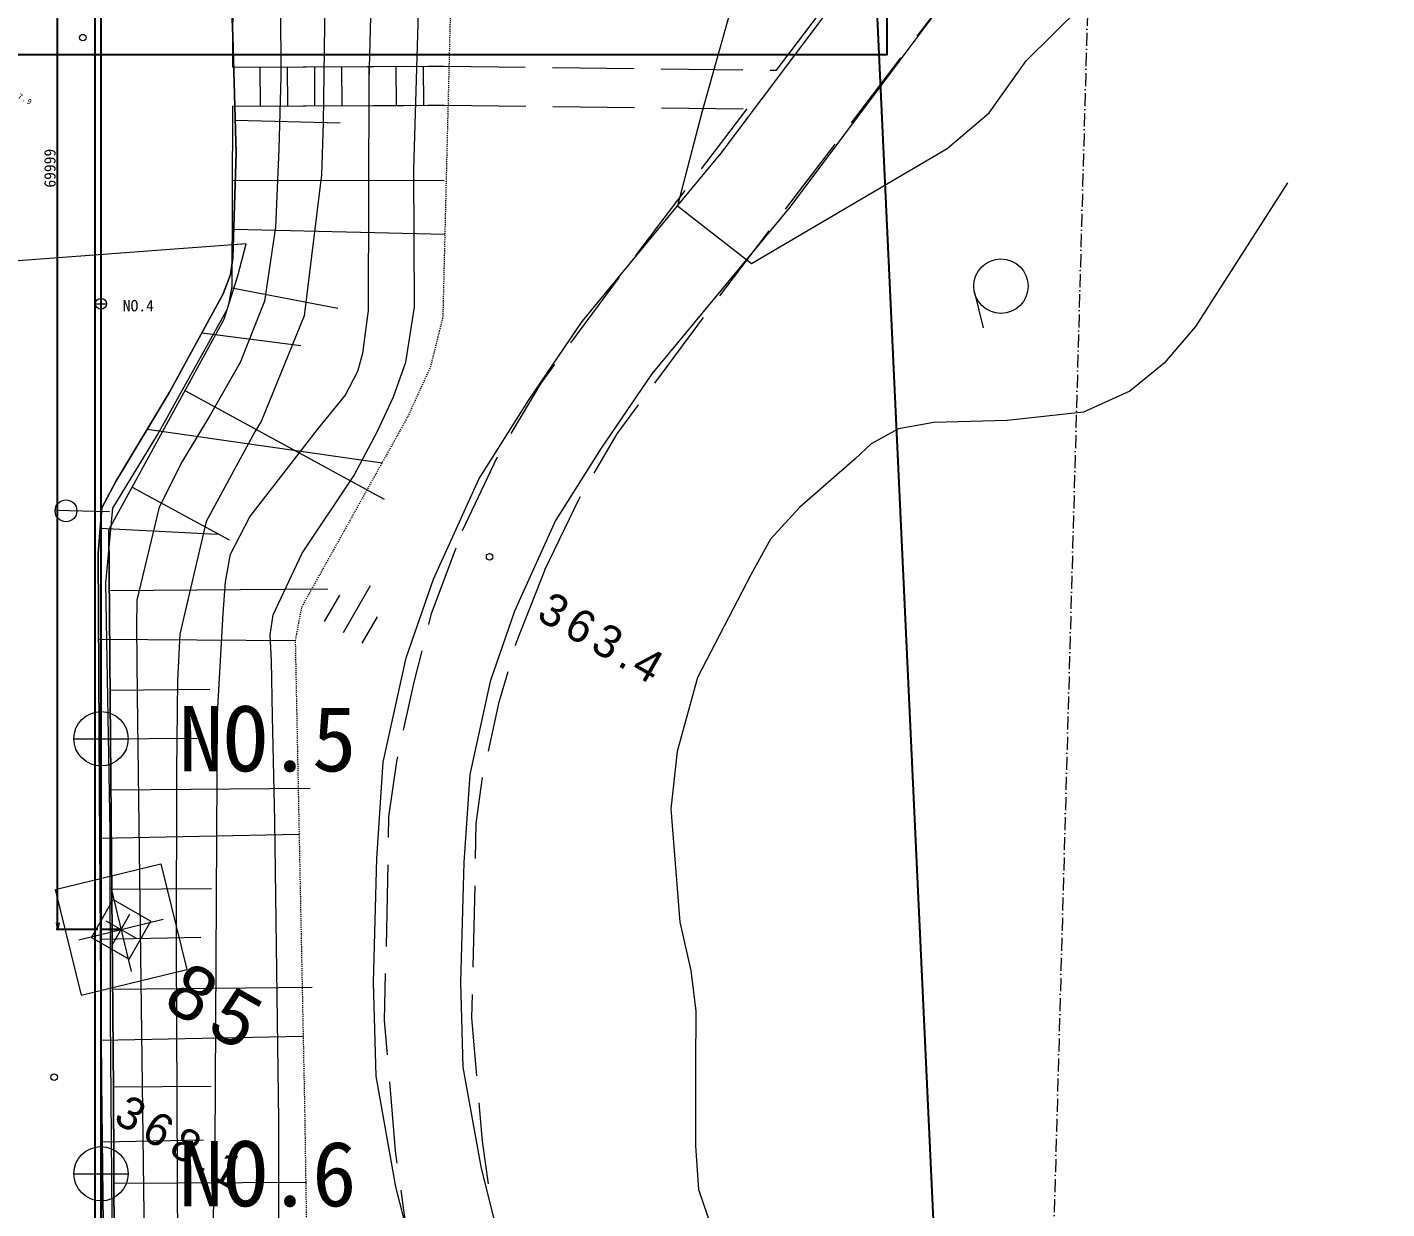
# Model space of a CAD drawing. Header units: millimetres. Extents: x 432273 to 1023813, y -32657 to 705940.
# Drawn here: x 761092 to 823594, y 322188 to 376520 of the extents above; entities that cross this region are included whole.
import ezdxf

# ---------------------------------------------------------------- set-up
doc = ezdxf.new("R2010")
doc.units = ezdxf.units.MM
doc.header["$LTSCALE"] = 100
doc.header["$PDSIZE"] = 300
for name, pattern in [('561019', [1, 0.5, -0.5]), ('56301', [0.5, 0.25, -0.25]), ('SXF_一点短鎖線', [9.25, 6, -1.5, 0.25, -1.5])]:
    doc.linetypes.add(name, pattern=pattern)
doc.layers.get('Defpoints').update_dxf_attribs({"color": 153})
for name, color, linetype, lineweight in [('1103000', 8, 'Continuous', 18), ('D-BGD', 7, 'Continuous', 13), ('D-BMK', 2, 'SXF_一点短鎖線', 13), ('D-BMK-HTXT', 7, 'Continuous', 13), ('D-BYP-STR2', 6, 'Continuous', 25), ('●予備設計_LP横断', 7, 'Continuous', 13)]:
    doc.layers.add(name, color=color, linetype=linetype, lineweight=lineweight)
doc.layers.add('D-WORK2', color=11, linetype='Continuous', plot=False)
doc.styles.add('MS UI Gothic', font='MS UI Gothic.ttf')
doc.styles.add('MS ゴシック', font='MS Gothic.ttf')
doc.styles.add('Style-WORKING', font='WORKING.shx')
doc.styles.add('YOKO_GOTHIC', font='MS Gothic.ttf')
doc.styles.add('ＭＳ ゴシック', font='MS Gothic.ttf')
doc.dimstyles.new('S150', dxfattribs={"dimscale": 150, "dimtxt": 3.5, "dimasz": 2, "dimexe": 0.5, "dimexo": 1, "dimgap": 0.6, "dimtad": 1, "dimdec": 0, "dimdsep": 46, "dimtxsty": 'YOKO_GOTHIC', "dimblk": 'OPEN', "dimcen": 2.5, "dimclrd": 256, "dimclre": 256, "dimclrt": 256, "dimadec": 0, "dimazin": 0, "dimtfac": 1, "dimtdec": 0, "dimtix": 1, "dimtmove": 2, "dimatfit": 3, "dimldrblk": 'OPEN', "dimfxl": 1, "dimlwd": -1, "dimlwe": -1, "dimarcsym": 0})

# ---------------------------------------------------------------- blocks, each defined once
blk = doc.blocks.new('M2244_1')
at = {"layer": '1103000', "linetype": 'Continuous', "lineweight": 15}
blk.add_line((0, 0), (2.499811970053997, 0.0003381547867320478), dxfattribs=at)
blk.add_circle((2.000318839061947, -0.001165703375590965), 0.5000000000000004, dxfattribs=at)
blk = doc.blocks.new('M7312')
at = {"layer": '●予備設計_LP横断', "linetype": 'Continuous', "lineweight": 20}
blk.add_circle((0, -0.001000000003841706), 0.15, dxfattribs=at)
blk = doc.blocks.new('M5255')
at = {"layer": '●予備設計_LP横断', "linetype": 'Continuous', "lineweight": 15}
for p, q in [((-1, -1), (-1, 1)), ((-1, 1), (1, 1)), ((0, -0.8000000000029104), (0, 0.7999999999883585)), ((1, -1), (1, 1)), ((-0.8000000000010914, 0), (0.7999999999992724, 0)), ((-1, -1), (1, -1))]:
    blk.add_line(p, q, dxfattribs=at)
blk = doc.blocks.new('M6334')
at = {"layer": '●予備設計_LP横断', "linetype": 'Continuous', "lineweight": 9}
for p, q in [((0, -1.25), (0, 1.25)), ((-1, -1.25), (-1, 0.1499999999941792)), ((1, -1.25), (1, 0.1499999999941792))]:
    blk.add_line(p, q, dxfattribs=at)
blk = doc.blocks.new('21311212131313131')
at = {"layer": 'D-BGD', "linetype": 'Continuous'}
for p, q in [((2667757.531742847, -1185907.799618804), (2669368.405451508, -1185480.887924698)), ((2656021.885481173, -1188785.982211588, 363617.9803466835), (2652988.369461605, -1186580.384098068, 363593.9803479806)), ((2660065.376215954, -1191726.884279926, 363648.9803450079), (2657031.860196357, -1189521.286166406, 363625.980346251)), ((2664108.866950706, -1194667.786348253, 363680.9803432783), (2661075.831123079, -1192461.311071364, 363656.9803445755)), ((2657723.724995963, -1195217.177627821, 363649.9803449539), (2654692.046523652, -1193010.305379487, 363625.980346251)), ((2657726.377532226, -1195518.459811565, 363649.9803449539), (2657723.724995963, -1195217.177627821, 363649.9803449539)), ((2668152.357685472, -1197608.688416591, 363712.9803415488), (2665119.321857831, -1195402.213139694, 363688.980342846)), ((2657768.383836146, -1200518.863072035, 363646.980345116), (2657736.200430537, -1196768.759112403, 363648.9803450079)), ((2662330.912293347, -1198571.551741739, 363683.9803431162), (2659531.772032967, -1196537.581115461, 363659.9803444134)), ((2659564.961738321, -1200464.941905606, 363653.9803447376), (2659532.778332727, -1196714.837945974, 363659.9803444134)), ((2672221.842874457, -1200512.519092607, 363719.9803411704), (2669165.130331797, -1198340.963909837, 363719.9803411704)), ((2666376.24057537, -1201511.179675252, 363718.9803412244), (2663342.244363846, -1199306.458725116, 363692.9803426297)), ((2657809.993168649, -1205517.908977187, 363642.9803453322), (2657778.686926414, -1201768.285209497, 363645.9803451701)), ((2659606.571070811, -1205463.987810765, 363646.980345116), (2659575.26482859, -1201714.364043068, 363652.9803447917)), ((2670450.444463252, -1204408.473236183, 363719.9803411704), (2667393.731920592, -1202236.918053413, 363719.9803411704)), ((2657851.99947257, -1210518.31223766, 363639.9803454943), (2657820.693230349, -1206768.688469967, 363641.9803453863)), ((2659648.577374746, -1210464.391071231, 363639.9803454943), (2659617.271132525, -1206714.767303538, 363644.9803452241)), ((2679189.271187807, -1209214.093563105, 363719.9803411704), (2675772.702613428, -1207668.647460328, 363680.9803432783)), ((2695507.727822876, -1208302.053994967, 363855.9803338197), (2699256.878094825, -1208319.510192638, 363956.9803283607)), ((2658108.548297013, -1220212.278017216, 368399.9800882195), (2657851.99947257, -1210518.31223766, 363639.9803454943)), ((2657871.250199945, -1211239.094696723, 363993.9803263609), (2657851.99947257, -1210518.31223766, 363639.9803454943)), ((2659904.293994162, -1220180.702037758, 368409.980087679), (2659648.577374746, -1210464.391071231, 363639.9803454943)), ((2659668.353252423, -1211207.121745827, 364003.9803258204), (2659648.577374746, -1210464.391071231, 363639.9803454943)), ((2663294.67870572, -1220110.060233599), (2663119.571200416, -1210392.276167781)), ((2665550.708410906, -1220016.420772146), (2665587.20787121, -1210308.942791854)), ((2657877.129204736, -1211465.760600082, 364104.9803203614), (2659673.457445392, -1211418.54298975, 364107.9803201993)), ((2657989.700762764, -1215725.007679308, 366196.9802072902), (2657900.664354926, -1212359.89426471, 364543.9802966337)), ((2659786.323623285, -1215693.911891793, 366206.9802067497), (2659697.767407391, -1212327.921313818, 364554.9802960392)), ((2657910.2576739, -1212715.137779191, 364718.9802871751), (2659706.585914571, -1212667.920168858, 364721.9802870129)), ((2673012.347997957, -1222100.962765127), (2677819.002360503, -1212841.704583514)), ((2674830.058708214, -1223799.468454143), (2676145.505513374, -1212972.976076575)), ((2657943.386143064, -1213964.514958296, 365331.9802540428), (2659739.714383734, -1213917.297347956, 365334.9802538807)), ((2657976.514612242, -1215213.892137405, 365945.9802208566), (2659771.96568954, -1215166.19433513, 365947.9802207485)), ((2660542.942951741, -1220050.735035628), (2660563.81777079, -1215226.769070391)), ((2668255.69283468, -1220044.210773651), (2669086.788362886, -1215152.40358596)), ((2682274.734113734, -1225381.678084226), (2681990.779910169, -1215342.098456278)), ((2691436.385120372, -1225118.729892316), (2691168.635009065, -1215965.850519459)), ((2700598.036127024, -1224855.781700406), (2700326.316301323, -1215689.328774361)), ((2702957.363937601, -1225326.151866762), (2702578.658551648, -1216052.863398936)), ((2709521.829505747, -1224610.826359573), (2709295.890531755, -1215777.245933756)), ((2658009.162889478, -1216464.146479893, 366558.9801877243), (2659805.491130149, -1216416.928869554, 366561.9801875622)), ((2658108.548297013, -1220212.278017216, 368399.9800882195), (2658019.511889176, -1216847.164602614, 366747.980177509)), ((2659904.293994162, -1220180.702037758, 368409.980087679), (2659815.257586325, -1216815.58862316, 366757.9801769685)), ((2670350.102679064, -1221384.897090557), (2670840.507034815, -1216823.061255072)), ((2684526.995203351, -1225831.186152743), (2684403.415391537, -1216795.109528727)), ((2693679.822904122, -1225580.177748786), (2693306.207820674, -1216431.534573135)), ((2658042.291358656, -1217713.523659002, 367172.980154538), (2659838.222627896, -1217664.948693351, 367174.9801544299)), ((2658075.419827835, -1218962.900838104, 367785.9801214057), (2659871.35109706, -1218914.325872449, 367787.9801212976)), ((2677503.615805433, -1224434.246012514), (2679841.700972223, -1219934.206571257)), ((2679422.15380175, -1225864.800695047), (2679588.747298342, -1220476.256698692)), ((2696010.423847101, -1224989.240653557), (2695885.736527741, -1220406.430293037)), ((2705096.267659047, -1224718.993927154), (2704968.251519579, -1220225.564314527)), ((2707627.799041789, -1225185.22095159), (2707447.741877445, -1220527.604176432)), ((2686857.544474236, -1225256.99076487), (2686719.283601696, -1220678.150118731)), ((2689103.407424591, -1225705.622512729), (2688979.110329917, -1221159.502000852)), ((2698318.593420863, -1225453.164807779), (2698130.513303512, -1220847.681896907)), ((2694791.490058128, -1222750.977997845, 368267.980095354), (2699623.317241208, -1221467.528204887, 368267.980095354)), ((2700906.767034166, -1226299.355387962, 368267.980095354), (2699623.317241208, -1221467.528204887, 368267.980095354)), ((2696074.939851086, -1227582.805180928, 368267.980095354), (2694791.490058128, -1222750.977997845, 368267.980095354)), ((2698362.938722978, -1226458.361113981, 368267.980095354), (2697335.31836933, -1222591.972271837, 368267.980095354)), ((2695915.934125083, -1225038.976869733, 368267.980095354), (2699782.322967226, -1224011.356516081, 368267.980095354)), ((2696074.939851086, -1227582.805180928, 368267.980095354), (2700906.767034166, -1226299.355387962, 368267.980095354))]:
    blk.add_line(p, q, dxfattribs=at)
at = {"layer": 'D-BGD', "linetype": 'Continuous', "flags": 128}
for points in [[(2715272.205449476, -1210031.200199948), (2709419.922555459, -1211641.824285721), (2704355.37732704, -1212661.070940985), (2700051.203604757, -1212874.452198089), (2694346.542418159, -1212828.471463009), (2689914.505630771, -1212629.844205074), (2685097.192283282, -1211673.083783333), (2681445.822284877, -1210496.155347209), (2676812.911247346, -1208517.40584945), (2673146.757643894, -1206307.489838532), (2669466.190628534, -1203919.817674099), (2664061.69720994, -1199635.331853588), (2661592.209677465, -1197678.081932495), (2651374.308523426, -1190349.283469298)], [(2653705.217602345, -1187099.357756798), (2664002.04432935, -1194483.903443443), (2666448.495083555, -1196422.84198137), (2671802.132157316, -1200666.946720537), (2675269.023321437, -1202915.984027885), (2678639.278246555, -1204947.953532028), (2682847.962656135, -1206745.767281117), (2686103.11786148, -1207794.715957074), (2690397.124338944, -1208647.404821617), (2694452.968042351, -1208829.336324447), (2699967.925670129, -1208874.069709524), (2703858.739260739, -1208680.64798711), (2708493.14346684, -1207747.416912506), (2714134.242343573, -1206195.608688946), (2718217.966824008, -1204895.932812982), (2721204.420184012, -1203426.504308106), (2725552.69119757, -1200466.970357968), (2727695.428174146, -1198460.4175135), (2731546.441292563, -1194853.593432339), (2736887.137995727, -1189591.814584055), (2740061.931807693, -1186141.500558446), (2742650.599692044, -1182122.9310226), (2749749.075330924, -1171744.741415814), (2753896.81931338, -1165157.273138446)], [(2820566.139471485, -1217153.366317839), (2803348.384713047, -1217446.552303597), (2792758.99200297, -1217737.328679782), (2791498.411621908, -1217999.171998911), (2790206.376756995, -1218528.805548636), (2786048.114454836, -1223223.752233585), (2772080.7636729, -1223443.768234142), (2753900.867827661, -1223976.348085455), (2739722.942356752, -1224431.079423424), (2724478.18342976, -1224643.79785345), (2704880.495994305, -1225273.495099722), (2691570.549031487, -1225637.931215354), (2680590.077287273, -1225939.203901163), (2679051.11471068, -1225841.16344627), (2678491.710224624, -1225805.113661142), (2677261.600982477, -1225188.707911865), (2673112.29105996, -1222818.037606165), (2668527.397301445, -1220439.200213864), (2667643.198442595, -1220123.882464991), (2666873.742502818, -1220032.12467608), (2662058.726812379, -1219974.972298598), (2656686.946737248, -1220243.467545035), (2651396.909297304, -1220552.151604555)], [(2633919.130638467, -1227070.105005669), (2636920.272905601, -1226852.499597942), (2637865.901894354, -1226659.928273459), (2639095.344408518, -1226092.60922196), (2640534.439489922, -1225267.2692622), (2641907.235560042, -1224479.737244398), (2646882.972051405, -1221723.47657619), (2649373.480877208, -1220785.136540321), (2650264.002579226, -1220618.259311497), (2651396.909297304, -1220552.151604555), (2656686.946737248, -1220243.467545035), (2662058.726812379, -1219974.972298598), (2666873.742502818, -1220032.12467608), (2667643.198442595, -1220123.882464991), (2668527.397301445, -1220439.200213864), (2673112.29105996, -1222818.037606165), (2677261.600982477, -1225188.707911865), (2678491.710224624, -1225805.113661142), (2679051.11471068, -1225841.16344627), (2680590.077287273, -1225939.203901163)], [(2680590.077287273, -1225939.203901163), (2691570.549031487, -1225637.931215354), (2704880.495994305, -1225273.495099722), (2724478.18342976, -1224643.79785345), (2739722.942356752, -1224431.079423424), (2753900.867827661, -1223976.348085455), (2772080.7636729, -1223443.768234142), (2786048.114454836, -1223223.752233585), (2803466.552139797, -1222745.157631686), (2820671.776949455, -1222451.952514858), (2831012.699209931, -1222215.570622789)]]:
    blk.add_lwpolyline(points, dxfattribs=at)
for points, elevation in [([(2662413.475488828, -1171625.201899338), (2669108.29631903, -1175714.29072191), (2670825.618645229, -1177127.532913913), (2672144.570099, -1178674.963886753), (2673143.668762038, -1180783.760290597), (2673613.739392919, -1184287.923707273), (2673772.775733802, -1187648.036237987), (2674096.880436776, -1189267.611752317), (2674812.868636593, -1190506.618885609), (2675524.423188603, -1191251.842345214), (2677810.817935538, -1193739.301656891), (2679286.152217104, -1195053.131682328), (2680942.294068499, -1195922.144219602), (2685719.330607687, -1198272.783247437), (2689135.510815425, -1199131.713656122), (2691781.136951889, -1199363.607130845), (2696989.680460637, -1198851.844923796), (2699195.729128059, -1198293.598815701), (2701063.34291396, -1198026.616865058), (2703570.830643806, -1197990.221743725), (2707241.98989939, -1197914.821063471), (2709258.868769526, -1197737.532654122), (2713440.481620201, -1196200.73474237)], 362999.9803800859), ([(2654684.043988761, -1197310.709309356), (2659738.743383475, -1198610.610876645), (2664061.69720994, -1199635.331853588), (2666634.8870383, -1196188.568573744), (2661155.448255141, -1187307.461612872), (2659480.367512304, -1185408.886933846), (2657051.519333927, -1183754.333945036), (2653204.033955033, -1180032.642641116)], 362999.9803800859), ([(2717363.320889657, -1216848.785602332), (2706481.743815441, -1217090.193082861), (2692713.842959896, -1217566.460357486), (2687904.898542523, -1217766.860173675), (2685366.512087477, -1217863.862788618), (2684167.17817928, -1217947.187577309), (2683244.686405368, -1217830.934260755), (2680383.336422158, -1216554.094328614), (2676775.727973324, -1214262.224283172), (2674697.907763613, -1213215.95109174), (2673113.982190424, -1212510.73661825), (2671503.768500674, -1211982.657492613), (2668970.142830327, -1211627.391036297), (2662642.250849253, -1211793.149126147), (2654361.868761383, -1211729.109554841)], 363999.9803260367), ([(2715487.843261106, -1220018.560389037), (2707695.905342358, -1219997.325813504), (2687828.485862469, -1220299.235621446), (2683233.4191269, -1220140.184024637), (2681767.613123793, -1220060.531477215), (2680499.135399804, -1219849.495733816), (2678755.725836566, -1219004.53201324), (2674683.403496779, -1215972.60391804), (2673095.812391387, -1214740.965153777), (2671961.710928918, -1214178.25768132), (2671121.338673027, -1213959.894703598), (2669154.231408667, -1213738.055602279), (2658609.765341637, -1213928.022279388), (2652676.415132341, -1213906.193670105)], 364999.9802719873), ([(2654970.049105488, -1216043.064076772), (2660573.228132795, -1216014.109041868), (2662964.905426958, -1216035.159035026), (2669466.307407323, -1216701.991602081), (2674369.536856446, -1218572.214848726), (2674845.798308686, -1218858.018970026), (2679023.624170265, -1221003.751871835), (2684219.090589158, -1222104.825275912), (2686360.342044444, -1222168.908886677), (2690498.413356142, -1222125.665759002), (2698702.269873224, -1221973.386511607), (2712591.059530155, -1221615.740038684), (2736268.514172984, -1220657.79330995), (2742106.873422202, -1220430.393690866), (2745950.423499477, -1220352.462914541), (2750745.904368968, -1220345.339400104), (2757031.763293514, -1220214.712803735), (2765301.245404119, -1219838.430709065), (2778675.024414034, -1219117.90548153)], 365999.9802179378), ([(2797589.990811099, -1217100.967187236), (2789691.95917333, -1217777.498381096), (2788233.773115802, -1218875.116739884), (2787290.60822513, -1219962.827071244), (2785985.629230339, -1221861.400812088), (2784897.043657083, -1222275.542458204), (2782816.848321386, -1222314.42558338), (2758125.580300406, -1223012.642999411), (2729586.756140654, -1224112.649092906), (2701876.475441614, -1224919.505650777), (2693371.823628926, -1225121.445547563), (2681951.882512364, -1225554.928853217), (2678498.698831815, -1225305.042533865), (2675076.807011385, -1223325.74779078), (2669253.249514977, -1220235.758569452), (2667695.672324127, -1219784.376236769), (2666216.649562079, -1219422.739099937), (2667297.476568331, -1230728.504533515), (2694173.450545878, -1230069.137693441), (2715993.106640971, -1229378.9859893), (2724951.051040702, -1229034.162202197)], 367999.9801098392), ([(2655216.025050928, -1218078.164413375), (2658491.988248072, -1217991.625578149), (2661834.667516521, -1218012.291985833), (2665415.947658732, -1218103.155376012), (2668829.666640985, -1218535.504112921), (2671667.658441273, -1219586.369733002), (2674096.293305249, -1220910.194823569), (2676285.847103526, -1222164.700095017), (2678404.823206389, -1223175.361601027), (2682695.750525248, -1224110.727657359), (2683892.818348793, -1224100.264822286), (2687089.068726304, -1224003.149329491), (2778899.101883443, -1220911.870067127)], 366999.9801638886)]:
    blk.add_lwpolyline(points, dxfattribs=dict(at, elevation=elevation))
at = {"layer": 'D-BGD', "linetype": '561019', "flags": 128}
blk.add_lwpolyline([(2441034.373868047, -1231115.285234542), (2441014.949045949, -1230194.900757994), (2441009.83815677, -1229935.594237553), (2440973.799836118, -1228187.567375922), (2440932.650626287, -1226180.233993849), (2440890.624253081, -1224172.420419838), (2440849.475043247, -1222165.087037772), (2440838.036523282, -1221607.046603217), (2465396.922702251, -1220738.315132439), (2502568.193826721, -1220258.754285651), (2502893.261773269, -1220254.302464299), (2505968.970581312, -1220281.584426411), (2533646.674759143, -1220529.670355051), (2555247.332714492, -1219423.220931879), (2574682.377604442, -1218318.014090452), (2575877.99815596, -1218262.297469019), (2607350.031770001, -1216798.053331208), (2630746.010721625, -1217401.774032836), (2633752.102218125, -1217183.457902756), (2635812.955952235, -1216221.955782325), (2646480.156940518, -1210237.101573315), (2669388.815675349, -1210323.236579938), (2671678.463662724, -1210836.790373302), (2674039.247976775, -1211855.562530217), (2682867.646760005, -1216539.212189222), (2684403.415391537, -1216795.109528727), (2705862.141235656, -1215918.771530518), (2722323.858643875, -1215317.726075187), (2764230.811430587, -1214009.398858791), (2772988.600920224, -1213295.074066445), (2774605.87208774, -1213068.891214722), (2777265.553871509, -1211517.479024378), (2787744.480392999, -1204699.931806889), (2789344.356553968, -1203582.976634108), (2800889.12269883, -1201996.84612872), (2810456.450759707, -1200682.557844181), (2827286.258248264, -1199498.672238044), (2831012.699209931, -1199215.442688724)], dxfattribs=at)
at = {"layer": 'D-BGD', "linetype": 'Continuous', "extrusion": (0.0609869511938697, 0.08586958441666315, 0.9944380354030039), "elevation": 421580.1956214003}
blk.add_lwpolyline([(-2878788.695362277, -527323.1147947407), (-2876700.879550861, -527095.2449616378), (-2875051.665281603, -527095.2449616326)], dxfattribs=at)
at = {"layer": 'D-BGD', "linetype": 'Continuous', "extrusion": (-0.1038466302156523, -0.2026440985313737, 0.9737305822060127), "elevation": 320024.8803195633}
blk.add_lwpolyline([(2935610.385747155, 228815.2485311439), (2931984.363189069, 228639.5812785696), (2931864.435245807, 228643.9729598814)], dxfattribs=at)
at = {"layer": 'D-BGD', "linetype": 'Continuous', "extrusion": (0.05660421231237365, 0.07972946122100295, 0.995208106961506), "elevation": 417108.9155316033}
blk.add_lwpolyline([(-2879700.47863892, -525858.8161887745), (-2877024.465387048, -525572.4575101205), (-2875966.292490515, -525572.4575101172)], dxfattribs=at)
at = {"layer": 'D-BGD', "linetype": 'Continuous', "extrusion": (-0.1054688174553099, -0.206220205097543, 0.9728049935902396), "elevation": 319649.8557197138}
blk.add_lwpolyline([(2935730.642413536, 227794.3015597485), (2939293.858219781, 228226.0326397312), (2939450.86487621, 228260.5711261449)], dxfattribs=at)
at = {"layer": 'D-BGD', "linetype": 'Continuous', "extrusion": (0.146461568589551, 0.6858587618141812, 0.7128441398854358), "elevation": -175088.7748656335}
blk.add_lwpolyline([(-2878493.300998979, 696830.6246961553), (-2880004.92403711, 696941.8431400441), (-2882238.831720667, 696896.2150605035)], dxfattribs=at)
at = {"layer": 'D-BGD', "linetype": 'Continuous', "extrusion": (0.02091039098180675, -0.03757343400600092, 0.9990750685539024), "elevation": 465581.3271713179}
blk.add_lwpolyline([(1776657.830162991, -2353267.76061381), (1778277.509782192, -2353965.43359952), (1780146.1033676, -2354639.850819018)], dxfattribs=at)
at = {"layer": 'D-BGD', "linetype": 'Continuous', "extrusion": (0.0147740566812912, 0.004878085210999985, 0.9998789584413967), "elevation": 397732.8352137044}
blk.add_lwpolyline([(2684854.051984879, -1210021.801056167), (2686969.125372637, -1210277.787527998), (2688588.963826307, -1210263.819696872)], dxfattribs=at)
at = {"layer": 'D-BGD', "linetype": 'Continuous', "extrusion": (-0.02380032489872471, 0.3477194932826522, 0.9372964837904659), "elevation": -143263.7394515946}
blk.add_lwpolyline([(-2611689.751978508, 1429624.966027774), (-2612765.306559595, 1429708.171900776), (-2615434.083213478, 1429593.405179382)], dxfattribs=at)
at = {"layer": 'D-BGD', "linetype": 'Continuous', "extrusion": (-0.1459114239358789, -0.3839436179679657, 0.9117549860498013), "elevation": 404968.859903248}
blk.add_lwpolyline([(2938590.222202572, -13221.18453325619), (2938075.600859142, -13299.09373436568), (2934847.861597342, -13396.48023575926)], dxfattribs=at)
at = {"layer": 'D-BGD', "linetype": 'Continuous', "extrusion": (0.01174364566152704, 0.01356504872615747, 0.9998390251633679), "elevation": 379234.8163359286}
blk.add_lwpolyline([(2708763.13919571, -1215847.491187536), (2706249.133181338, -1216472.204749293), (2705104.836780416, -1216660.978692068)], dxfattribs=at)
at = {"layer": 'D-BGD', "linetype": 'Continuous', "extrusion": (0.1851312276330856, 0.9063870644708836, 0.3797221588410681), "elevation": -462387.7009907614}
blk.add_lwpolyline([(-2876532.365637021, 583200.192887254), (-2874270.098452788, 583232.6217917977), (-2872786.100622282, 583134.2541147)], dxfattribs=at)
at = {"layer": 'D-BGD', "linetype": 'Continuous', "extrusion": (0.01387476835476228, 0.01902130317487172, 0.9997228019949488), "elevation": 378351.4038039613}
blk.add_lwpolyline([(-2902091.471603852, -608451.7461922967), (-2901688.040873362, -608041.2113776716), (-2899872.812702719, -606413.0089118005), (-2899328.155421735, -605917.5267104838)], dxfattribs=at)
at = {"layer": 'D-BGD', "linetype": 'Continuous', "extrusion": (0.01292017768756169, 0.007740357694213034, 0.9998865715026318), "elevation": 389251.0916740024}
blk.add_lwpolyline([(2688450.121741733, -1215369.553955274), (2687491.995333281, -1215378.630485278), (2684939.217974728, -1215064.263279964), (2684724.177347476, -1215021.798934599)], dxfattribs=at)
at = {"layer": 'D-BGD', "linetype": 'Continuous', "extrusion": (-0.004691594412087466, 0.945699406090915, 0.3250086495174604), "elevation": -1040864.702380405}
blk.add_lwpolyline([(-2692327.637788657, 742531.2588136647), (-2689258.628811498, 742446.6663832092), (-2688579.023497021, 742456.1830316352)], dxfattribs=at)
at = {"layer": 'D-BGD', "linetype": 'Continuous', "extrusion": (-0.02341519385592095, 0.3394416447638526, 0.9403356307705777), "elevation": -132476.9924564273}
blk.add_lwpolyline([(-2613537.039492362, 1435924.368604791), (-2611954.216701779, 1435989.027264973), (-2609795.138897617, 1435821.502554516)], dxfattribs=at)
at = {"layer": 'D-BGD', "linetype": 'Continuous'}
for points in [[(2658108.548297013, -1220212.278017216, 368399.9800882195), (2649810.611464219, -1220355.235610785, 368349.980090922), (2649396.297644857, -1220424.834748765, 368369.9800898409), (2649116.054947318, -1220499.427116911, 368379.9800893004), (2648653.721933898, -1220656.742592715, 368419.9800871385), (2639079.899827052, -1225858.42668859, 368259.9800957864), (2638011.367528835, -1226310.907165642, 368279.9800947054), (2636864.081837329, -1226594.870880011, 368299.9800936244), (2622041.866954668, -1227201.931159818, 368509.980082274), (2603420.970287048, -1227667.516584928, 368489.980083355), (2583046.072097602, -1228005.124171354, 368469.980084436), (2559313.187805912, -1228624.916288502, 368279.9800947054), (2520094.581973409, -1229522.741550833, 368369.9800898409), (2506538.036357325, -1229671.237645647, 368369.9800898409), (2472330.769152167, -1230473.761037332, 368359.9800903815), (2457041.993268959, -1230871.00996261, 368249.9800963268), (2441605.955332275, -1231016.636396014, 367879.9801163251)], [(2658108.548297013, -1220212.278017216, 368399.9800882195), (2649810.611464219, -1220355.235610785, 368349.980090922), (2649396.297644857, -1220424.834748765, 368369.9800898409), (2649116.054947318, -1220499.427116911, 368379.9800893004), (2648653.721933898, -1220656.742592715, 368419.9800871385), (2639079.899827052, -1225858.42668859, 368259.9800957864), (2638011.367528835, -1226310.907165642, 368279.9800947054), (2636864.081837329, -1226594.870880011, 368299.9800936244)], [(2679492.471369774, -1225466.017790348, 368449.980085517), (2669693.341608019, -1220375.217977873, 368459.9800849765), (2668998.526818371, -1220165.85620685, 368489.980083355), (2668184.687559381, -1220028.140605382, 368459.9800849765), (2659904.293994162, -1220180.702037758, 368409.980087679)], [(2831012.699209931, -1221709.813777861, 368860.0124939305), (2804678.93253583, -1222323.543356395, 368789.9800671402), (2779911.894624781, -1222833.216561971, 368699.9800720046), (2755044.848611263, -1223504.74889, 368689.9800725451), (2730306.430905887, -1224087.091780914, 368529.980081193), (2705243.912334064, -1224720.017442944, 368449.980085517), (2687287.737151118, -1225241.685839641, 368379.9800893004), (2679492.471369774, -1225466.017790348, 368449.980085517), (2669693.341608019, -1220375.217977873, 368459.9800849765), (2668998.526818371, -1220165.85620685, 368489.980083355), (2668184.687559381, -1220028.140605382, 368459.9800849765), (2659904.293994162, -1220180.702037758, 368409.980087679)], [(2679492.471369774, -1225466.017790348, 368449.980085517), (2687287.737151118, -1225241.685839641, 368379.9800893004), (2705243.912334064, -1224720.017442944, 368449.980085517), (2730306.430905887, -1224087.091780914, 368529.980081193), (2755044.848611263, -1223504.74889, 368689.9800725451), (2779911.894624781, -1222833.216561971, 368699.9800720046), (2804678.93253583, -1222323.543356395, 368789.9800671402), (2831012.699209931, -1221709.813777861, 368860.0124939305)]]:
    blk.add_polyline3d(points, dxfattribs=at)
blk.add_circle((2667437.494945412, -1184700.004504719), 1249.87493244507, dxfattribs=at)
at = {"layer": 'D-BMK', "linetype": 'SXF_一点短鎖線', "flags": 128}
blk.add_lwpolyline([(2358657.059380054, -1232509.048521283), (2831012.699209931, -1222672.879045104)], dxfattribs=at)
at = {"layer": 'D-BMK-HTXT', "color": 7, "linetype": 'Continuous', "lineweight": 13}
for p, q in [((2689131.455418587, -1226877.635680795, 329092.9815400254), (2689079.407572985, -1224378.177535057, -329092.9815400254)), ((2709127.120583534, -1226461.252907276, 329092.9815400254), (2709075.072737932, -1223961.794761658, -329092.9815400254)), ((2669114.971115541, -1226294.235195889, -9.738141670823097e-07), (2669104.561546373, -1225794.343566763, -9.738141670823097e-07))]:
    blk.add_line(p, q, dxfattribs=at)
for centre, radius in [((2689105.431495905, -1225627.906607866, -1.104780267269234e-06), 1250.000000003684), ((2709101.096660614, -1225211.523834467, -1.104780267269234e-06), 1250.000000003684), ((2669109.766330957, -1226044.289381326, -9.738103017298272e-07), 250)]:
    blk.add_circle(centre, radius, dxfattribs=at)
at = {"layer": 'D-BYP-STR2', "ltscale": 1500, "flags": 128}
blk.add_lwpolyline([(2559995.21080484, -1229183.813258844), (2581672.14548857, -1231096.686917403, 0.02634358998763934), (2582724.6241104, -1231130.224352246), (2588239.721879722, -1231015.38021051, 0.03536351458940446), (2589646.583413337, -1230886.266175832), (2609257.393237941, -1227676.884575512, -0.03536351458939026), (2610664.254771318, -1227547.770540833), (2831012.699209931, -1222959.324598409)], format="xyb", dxfattribs=at)
at = {"layer": 'D-BYP-STR2', "flags": 128}
blk.add_lwpolyline([(2582128.622863531, -1227855.554445624), (2831012.699209931, -1222672.879045182)], dxfattribs=at)
at = {"layer": 'Defpoints', "linetype": 'Continuous', "flags": 128}
blk.add_lwpolyline([(2358657.059380054, -1194799.650220598), (2527728.874220211, -1199242.098534629), (2831012.699209931, -1178777.620171813)], dxfattribs=at)
at = {"layer": 'D-BGD', "linetype": 'Continuous', "lineweight": 20, "xscale": 1000, "yscale": 1000, "zscale": 1000, "rotation": 61.30205960440028}
for p in [(2680368.474332809, -1207940.948788285, 363379.9803595472), (2656891.271322489, -1227133.990480661, 367858.9801174602), (2704707.094104767, -1227454.084989548, 368079.9801055151)]:
    blk.add_blockref('M7312', p, dxfattribs=at)
at = {"layer": 'D-BGD', "linetype": 'Continuous', "lineweight": 9, "xscale": 1000, "yscale": 1000, "zscale": 1000, "rotation": 61.30205960440028}
blk.add_blockref('M6334', (2682890.867003679, -1213985.595461965), dxfattribs=at)
at = {"layer": 'D-BGD', "linetype": 'Continuous', "lineweight": 15, "xscale": 1000, "yscale": 1000, "zscale": 1000}
for name, p, rotation in [('M5255', (2697846.977247953, -1224522.848953724, 368267.9800953539), 61.30205960440028), ('M2244_1', (2678660.084458828, -1225453.813076258), 270.0404517989679)]:
    blk.add_blockref(name, p, dxfattribs=dict(at, rotation=rotation))
at = {"layer": 'D-BGD', "linetype": 'Continuous', "attachment_point": 7, "rotation": 61.302059604400284, "line_spacing_factor": 0.7228915662650602}
for s, insert, char_height, style in [('\\T1.281;363.4', (2683175.559077892, -1205797.117865982), 1499.999918925975, 'Style-WORKING'), ('\\FWORKING.shx;\\T1.250;85', (2701387.955791072, -1222629.44800466), 2499.999864876625, 'MS UI Gothic'), ('\\T1.315;368.1', (2706705.898801739, -1224758.817730245, 368079.9801055151), 1499.999918925975, 'Style-WORKING'), ('\\T1.287;367.9', (2659485.769718089, -1230516.50931725), 250, 'MS ゴシック')]:
    blk.add_mtext(s, dxfattribs=dict(at, insert=insert, char_height=char_height, style=style))
at = {"layer": 'D-BMK-HTXT', "color": 7, "style": 'ＭＳ ゴシック'}
for s, height, rotation, p in [('NO.6', 3000, 91.19293494460631, (2710526.187249422, -1221598.584292054)), ('NO.5', 3000, 91.19293494460631, (2690530.522084475, -1222014.967065454)), ('NO.4', 525, 91.19293497018985, (2669437.602645013, -1225034.76366501, -329092.9815421706))]:
    blk.add_text(s, height=height, rotation=rotation, dxfattribs=at).set_placement(p)
blk = doc.blocks.new('_Open')
at = {"color": 0, "linetype": 'ByBlock', "lineweight": -2}
for p, q in [((-1, 0.1666666666666667), (0, 0)), ((-1, -0.1666666666666667), (0, 0)), ((0, 0), (-1, 0))]:
    blk.add_line(p, q, dxfattribs=at)
blk = doc.blocks.new('*D142')
at = {"layer": 'D-WORK2', "ltscale": 1500, "transparency": 16777216}
for p, q in [((764334.9317135199, 405034.7871986998), (762416.9627134379, 405034.7871986998)), ((762491.9627134379, 335336.027177079), (762491.9627134379, 404734.7871986998)), ((764334.9317141783, 335036.027177079), (762416.9627134379, 335036.027177079))]:
    blk.add_line(p, q, dxfattribs=at)
at = {"layer": 'Defpoints', "color": 0, "ltscale": 1500, "transparency": 16777216}
for p in [(762491.9627134379, 405034.7871986998), (764484.9317135199, 405034.7871986998), (764484.9317141783, 335036.027177079)]:
    blk.add_point(p, dxfattribs=at)
at = {"layer": 'D-WORK2', "ltscale": 1500, "transparency": 16777216, "xscale": 300, "yscale": 300, "zscale": 300}
for p, rotation in [((762491.9627134379, 405034.7871986998), 90), ((762491.9627134379, 335036.027177079), 270)]:
    blk.add_blockref('_Open', p, dxfattribs=dict(at, rotation=rotation))
at = {"layer": 'D-WORK2', "ltscale": 1500, "transparency": 16777216, "insert": (762139.4627134379, 370035.407187889), "char_height": 525, "attachment_point": 5, "rotation": 90, "style": 'YOKO_GOTHIC'}
blk.add_mtext('69999', dxfattribs=at)

msp = doc.modelspace()

# ---------------------------------------------------------------- linework, layer by layer
at = {"layer": 'D-BGD', "linetype": 'SXF_一点短鎖線'}
msp.add_line((810951.2278745356, 417867.5866370103, 353999.9803768478), (807104.4377770605, 278429.8974578283, 353999.9803768478), dxfattribs=at)
at = {"layer": 'D-BGD', "color": 6, "ltscale": 1500, "elevation": 354000.0000000001, "flags": 128}
msp.add_lwpolyline([(763617.7593637044, 472957.0552434517), (761254.0052913344, 451324.6432281069, 0.02634358998763934), (761198.5634317314, 450273.0909426027), (761198.5631211149, 444756.7975691439, 0.03536351458940446), (761298.3595322687, 443347.5529186167), (764098.7654434615, 423674.1770271793, -0.03536351458939026), (764198.5618546205, 422264.9323768903), (764198.5486032236, 186939.8180266847)], format="xyb", dxfattribs=at)
at = {"layer": 'D-WORK2', "ltscale": 1500}
msp.add_line((765405.3963780073, 335036.027177088, 722267.9800953541), (764484.9317141781, 335036.0271770789, 354000.0000000001), dxfattribs=at)
at = {"layer": 'Defpoints', "color": 1, "elevation": 354000.0000000001}
msp.add_lwpolyline([(800627.1004867554, 434664.6998780537), (716527.1004867554, 434664.6998780537), (716527.1004867554, 375264.6998780537), (800627.1004867554, 375264.6998780537)], close=True, dxfattribs=at)

# ---------------------------------------------------------------- block references
at = {"layer": 'D-BGD', "linetype": '56301', "rotation": 268.807065034117}
msp.add_blockref('21311212131313131', (2045832.052429549, 3006806.859927195, 354000.0000000001), dxfattribs=at)

# ---------------------------------------------------------------- dimensions: what is measured, and where the dimension line sits
at = {"layer": 'D-WORK2', "ltscale": 1500}
dim = msp.add_aligned_dim(p1=(764484.9317141781, 335036.0271770789, 354000.0000000001), p2=(764484.9317135196, 405034.7871986995, 354000.0000000001), distance=1992.9690000817648, dimstyle='S150', override={"dimarcsym": 2}, dxfattribs=at)
dim.commit()
dim.dimension.update_dxf_attribs({"geometry": '*D142', "text_midpoint": (762139.4627134379, 370035.407187889, 354000.0000000001)})

doc.saveas('drawing.dxf')
